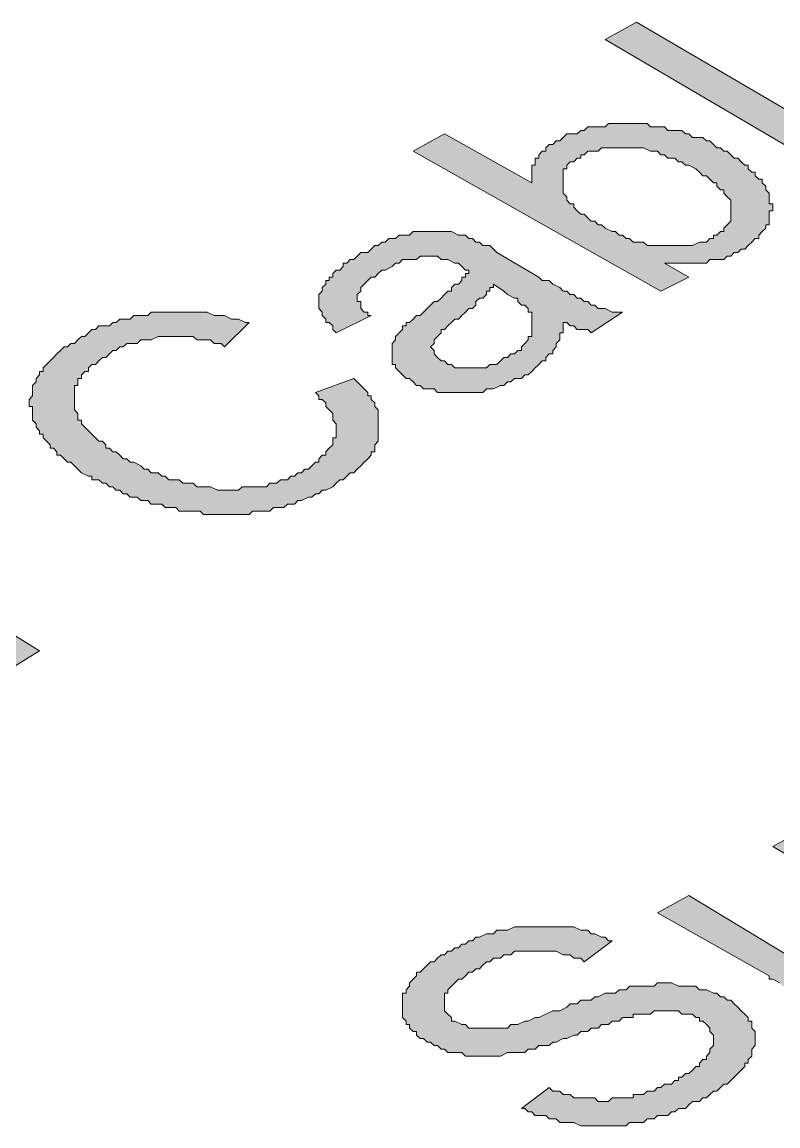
# Model space of a CAD drawing. Header units: inches. Extents: x -430764 to 256483, y 7374 to 217374.
# Drawn here: x 121697 to 126160, y 42114 to 48629 of the extents above; entities that cross this region are included whole.
import ezdxf

# ---------------------------------------------------------------- set-up
doc = ezdxf.new("R2010")
doc.units = ezdxf.units.IN
doc.header["$MEASUREMENT"] = 0
doc.layers.add('Background Stuff', color=252, linetype='Continuous', lineweight=5)
doc.layers.add('Layer 1', color=7, linetype='Continuous')

# ---------------------------------------------------------------- blocks, each defined once
blk = doc.blocks.new('block 3')
at = {"layer": 'Layer 1'}
h = blk.add_hatch(color=255, dxfattribs=at)
h.dxf.hatch_style = 2
h.paths.add_polyline_path([(755.777, -692.423), (748.56, -688.196), (749.488, -687.681), (756.704, -691.906)])
h = blk.add_hatch(color=255, dxfattribs=at)
h.dxf.hatch_style = 2
h.paths.add_polyline_path([(748.354, -693.66), (748.458, -693.66), (748.56, -693.762), (748.767, -693.865), (748.869, -693.865), (748.973, -693.969), (749.075, -693.969), (749.179, -694.072), (749.281, -694.072), (749.386, -694.175), (749.488, -694.175), (749.694, -694.175), (749.797, -694.277), (749.9, -694.277), (750.004, -694.277), (750.107, -694.277), (750.21, -694.277), (750.416, -694.277), (750.518, -694.277), (750.725, -694.277), (750.829, -694.277), (750.931, -694.277), (751.035, -694.277), (751.137, -694.277), (751.344, -694.175), (751.446, -694.175), (751.55, -694.175), (751.652, -694.072), (751.756, -694.072), (751.756, -693.969), (751.858, -693.969), (751.963, -693.865), (752.065, -693.865), (752.065, -693.762), (752.168, -693.66), (752.271, -693.556), (752.271, -693.454), (752.271, -693.351), (752.271, -693.248), (752.271, -693.144), (752.271, -693.041), (752.271, -692.938), (752.168, -692.835), (752.065, -692.732), (752.065, -692.629), (751.963, -692.629), (751.858, -692.525), (751.858, -692.423), (751.756, -692.423), (751.652, -692.319), (751.55, -692.217), (751.446, -692.217), (751.344, -692.113), (751.242, -692.011), (751.035, -691.906), (750.931, -691.906), (750.829, -691.804), (750.725, -691.804), (750.623, -691.7), (750.416, -691.7), (750.313, -691.599), (750.21, -691.599), (750.107, -691.495), (750.004, -691.495), (749.9, -691.495), (749.694, -691.392), (749.591, -691.392), (749.488, -691.392), (749.386, -691.392), (749.281, -691.392), (749.075, -691.392), (748.973, -691.392), (748.869, -691.392), (748.665, -691.392), (748.56, -691.392), (748.458, -691.392), (748.354, -691.495), (748.148, -691.495), (748.046, -691.495), (747.94, -691.599), (747.839, -691.599), (747.839, -691.7), (747.736, -691.7), (747.633, -691.804), (747.53, -691.804), (747.427, -691.906), (747.427, -692.011), (747.323, -692.011), (747.323, -692.113), (747.323, -692.217), (747.323, -692.319), (747.323, -692.423), (747.323, -692.525), (747.323, -692.629), (747.323, -692.732), (747.427, -692.835), (747.427, -692.938), (747.53, -693.041), (747.633, -693.041), (747.633, -693.144), (747.736, -693.248), (747.839, -693.351), (747.94, -693.351), (748.046, -693.454), (748.148, -693.556), (748.252, -693.556)])
h.paths.add_polyline_path([(751.035, -695.206), (750.21, -695.618), (742.892, -691.495), (743.819, -690.979), (746.396, -692.423), (746.396, -692.319), (746.396, -692.217), (746.396, -692.113), (746.396, -692.011), (746.396, -691.906), (746.498, -691.906), (746.498, -691.804), (746.498, -691.7), (746.603, -691.7), (746.603, -691.599), (746.705, -691.495), (746.81, -691.495), (746.81, -691.392), (746.911, -691.289), (747.014, -691.289), (747.117, -691.186), (747.22, -691.186), (747.323, -691.083), (747.427, -690.979), (747.53, -690.979), (747.736, -690.979), (747.839, -690.877), (747.94, -690.877), (748.046, -690.773), (748.148, -690.773), (748.252, -690.773), (748.354, -690.773), (748.56, -690.773), (748.665, -690.671), (748.767, -690.671), (748.973, -690.671), (749.075, -690.671), (749.179, -690.671), (749.386, -690.671), (749.488, -690.671), (749.694, -690.671), (749.797, -690.671), (749.9, -690.773), (750.004, -690.773), (750.21, -690.773), (750.313, -690.773), (750.416, -690.877), (750.623, -690.877), (750.725, -690.877), (750.829, -690.877), (750.931, -690.979), (751.035, -690.979), (751.137, -691.083), (751.242, -691.083), (751.446, -691.083), (751.55, -691.186), (751.652, -691.186), (751.756, -691.289), (751.858, -691.392), (751.963, -691.392), (752.065, -691.495), (752.168, -691.495), (752.271, -691.599), (752.374, -691.7), (752.478, -691.7), (752.581, -691.804), (752.685, -691.906), (752.787, -691.906), (752.787, -692.011), (752.891, -692.113), (752.993, -692.113), (752.993, -692.217), (753.095, -692.319), (753.199, -692.319), (753.199, -692.423), (753.302, -692.525), (753.302, -692.629), (753.406, -692.732), (753.406, -692.835), (753.406, -692.938), (753.406, -693.041), (753.508, -693.041), (753.508, -693.144), (753.508, -693.248), (753.406, -693.248), (753.406, -693.351), (753.406, -693.454), (753.406, -693.556), (753.406, -693.66), (753.302, -693.66), (753.302, -693.762), (753.199, -693.865), (753.095, -693.969), (753.095, -694.072), (752.993, -694.072), (752.891, -694.175), (752.787, -694.277), (752.685, -694.381), (752.581, -694.381), (752.478, -694.483), (752.374, -694.483), (752.271, -694.588), (752.168, -694.588), (752.065, -694.69), (751.963, -694.69), (751.756, -694.69), (751.652, -694.69), (751.55, -694.794), (751.446, -694.794), (751.344, -694.794), (751.137, -694.794), (751.035, -694.794), (750.931, -694.794), (750.725, -694.794), (750.623, -694.794), (750.416, -694.794), (750.313, -694.794)])
h = blk.add_hatch(color=255, dxfattribs=at)
h.dxf.hatch_style = 2
h.paths.add_polyline_path([(745.262, -695.412), (745.262, -695.516), (745.159, -695.516), (745.159, -695.618), (745.056, -695.618), (745.056, -695.721), (744.953, -695.825), (744.85, -695.825), (744.746, -695.928), (744.746, -696.031), (744.643, -696.133), (744.54, -696.133), (744.437, -696.237), (744.334, -696.339), (744.232, -696.443), (744.127, -696.443), (744.025, -696.546), (743.921, -696.649), (743.819, -696.752), (743.715, -696.752), (743.715, -696.854), (743.613, -696.958), (743.511, -697.061), (743.511, -697.165), (743.406, -697.268), (743.511, -697.37), (743.511, -697.474), (743.613, -697.576), (743.715, -697.68), (743.819, -697.68), (743.921, -697.781), (744.025, -697.781), (744.127, -697.887), (744.232, -697.887), (744.334, -697.887), (744.54, -697.887), (744.643, -697.887), (744.746, -697.887), (744.85, -697.887), (745.056, -697.887), (745.159, -697.781), (745.262, -697.781), (745.364, -697.781), (745.469, -697.68), (745.571, -697.576), (745.675, -697.576), (745.777, -697.474), (745.881, -697.474), (745.983, -697.37), (746.088, -697.37), (746.088, -697.268), (746.19, -697.165), (746.292, -697.061), (746.292, -696.958), (746.396, -696.958), (746.396, -696.854), (746.396, -696.752), (746.396, -696.649), (746.396, -696.546), (746.396, -696.443), (746.396, -696.339), (746.396, -696.237), (746.292, -696.237), (746.292, -696.133), (746.19, -696.031), (746.088, -696.031), (745.983, -695.928), (745.983, -695.825), (745.881, -695.825), (745.675, -695.721), (745.571, -695.618)])
h.paths.add_polyline_path([(747.323, -696.546), (747.323, -696.649), (747.323, -696.752), (747.323, -696.854), (747.22, -696.854), (747.22, -696.958), (747.22, -697.061), (747.117, -697.165), (747.117, -697.268), (747.014, -697.37), (747.014, -697.474), (746.911, -697.474), (746.81, -697.576), (746.81, -697.68), (746.705, -697.68), (746.603, -697.781), (746.498, -697.887), (746.396, -697.989), (746.292, -698.093), (746.19, -698.093), (746.088, -698.194), (745.881, -698.194), (745.777, -698.298), (745.675, -698.298), (745.571, -698.402), (745.469, -698.402), (745.262, -698.505), (745.159, -698.505), (745.056, -698.505), (744.953, -698.607), (744.85, -698.607), (744.746, -698.607), (744.54, -698.607), (744.437, -698.607), (744.232, -698.607), (744.127, -698.607), (744.025, -698.607), (743.819, -698.607), (743.715, -698.607), (743.613, -698.607), (743.511, -698.505), (743.304, -698.505), (743.2, -698.505), (743.098, -698.402), (742.994, -698.402), (742.892, -698.298), (742.787, -698.194), (742.685, -698.194), (742.582, -698.093), (742.479, -697.989), (742.376, -697.887), (742.376, -697.781), (742.272, -697.781), (742.272, -697.68), (742.272, -697.576), (742.272, -697.474), (742.272, -697.37), (742.272, -697.268), (742.272, -697.165), (742.376, -697.061), (742.376, -696.958), (742.479, -696.854), (742.582, -696.752), (742.582, -696.649), (742.685, -696.649), (742.685, -696.546), (742.787, -696.546), (742.892, -696.443), (742.994, -696.339), (743.098, -696.339), (743.2, -696.237), (743.304, -696.133), (743.406, -696.031), (743.511, -695.928), (743.613, -695.928), (743.715, -695.825), (743.819, -695.721), (743.921, -695.618), (744.025, -695.618), (744.025, -695.516), (744.127, -695.412), (744.232, -695.412), (744.334, -695.31), (744.334, -695.206), (744.437, -695.206), (744.437, -695.103), (744.54, -695.103), (744.54, -694.999), (744.437, -694.999), (744.334, -694.896), (744.232, -694.794), (744.127, -694.794), (743.921, -694.69), (743.819, -694.69), (743.715, -694.69), (743.613, -694.588), (743.511, -694.588), (743.406, -694.588), (743.304, -694.588), (743.2, -694.588), (743.098, -694.588), (742.994, -694.69), (742.787, -694.69), (742.685, -694.69), (742.582, -694.69), (742.479, -694.794), (742.376, -694.794), (742.272, -694.896), (742.065, -694.999), (741.963, -694.999), (741.859, -695.103), (741.757, -695.206), (741.655, -695.206), (741.551, -695.31), (741.448, -695.412), (741.344, -695.516), (741.344, -695.618), (741.242, -695.721), (741.242, -695.825), (741.242, -695.928), (741.344, -695.928), (741.344, -696.031), (741.344, -696.133), (741.448, -696.237), (741.551, -696.237), (741.551, -696.339), (741.655, -696.339), (740.623, -696.854), (740.521, -696.752), (740.521, -696.649), (740.417, -696.546), (740.314, -696.546), (740.314, -696.443), (740.21, -696.339), (740.21, -696.237), (740.107, -696.133), (740.107, -696.031), (740.107, -695.928), (740.107, -695.825), (740.107, -695.721), (740.21, -695.618), (740.21, -695.516), (740.314, -695.412), (740.314, -695.31), (740.417, -695.31), (740.417, -695.206), (740.521, -695.206), (740.521, -695.103), (740.623, -694.999), (740.727, -694.999), (740.829, -694.896), (740.829, -694.794), (740.934, -694.794), (741.036, -694.69), (741.138, -694.69), (741.242, -694.588), (741.344, -694.483), (741.551, -694.483), (741.655, -694.381), (741.757, -694.277), (741.859, -694.277), (741.963, -694.175), (742.065, -694.175), (742.17, -694.072), (742.272, -694.072), (742.376, -694.072), (742.479, -693.969), (742.685, -693.969), (742.787, -693.969), (742.892, -693.865), (743.098, -693.865), (743.2, -693.865), (743.304, -693.865), (743.511, -693.865), (743.613, -693.865), (743.819, -693.865), (743.921, -693.865), (744.025, -693.865), (744.232, -693.969), (744.334, -693.969), (744.437, -693.969), (744.54, -694.072), (744.643, -694.072), (744.746, -694.175), (744.85, -694.175), (744.953, -694.277), (745.159, -694.277), (745.262, -694.381), (745.364, -694.483), (746.603, -695.206), (746.705, -695.31), (746.911, -695.31), (747.014, -695.412), (747.22, -695.516), (747.323, -695.618), (747.427, -695.618), (747.53, -695.721), (747.633, -695.721), (747.736, -695.825), (747.839, -695.825), (747.94, -695.928), (748.046, -695.928), (748.148, -696.031), (748.252, -696.031), (748.354, -696.133), (748.458, -696.133), (748.56, -696.133), (748.767, -696.237), (748.869, -696.237), (748.973, -696.237), (749.075, -696.237), (748.148, -696.854), (748.046, -696.752), (747.94, -696.752), (747.736, -696.752), (747.633, -696.649), (747.53, -696.649), (747.427, -696.546)])
h = blk.add_hatch(color=255, dxfattribs=at)
h.dxf.hatch_style = 2
h.paths.add_polyline_path([(740.006, -698.607), (741.138, -698.194), (741.242, -698.298), (741.344, -698.402), (741.448, -698.505), (741.551, -698.607), (741.551, -698.71), (741.655, -698.71), (741.655, -698.814), (741.757, -698.916), (741.757, -699.02), (741.859, -699.123), (741.859, -699.227), (741.859, -699.329), (741.859, -699.432), (741.859, -699.535), (741.859, -699.638), (741.859, -699.742), (741.859, -699.845), (741.859, -699.947), (741.859, -700.051), (741.757, -700.153), (741.757, -700.257), (741.757, -700.359), (741.655, -700.359), (741.655, -700.464), (741.551, -700.565), (741.448, -700.67), (741.344, -700.771), (741.242, -700.875), (741.138, -700.978), (741.036, -700.978), (740.934, -701.082), (740.829, -701.185), (740.727, -701.185), (740.623, -701.287), (740.521, -701.391), (740.314, -701.493), (740.21, -701.493), (740.107, -701.597), (740.006, -701.597), (739.901, -701.7), (739.799, -701.7), (739.594, -701.803), (739.488, -701.803), (739.387, -701.906), (739.282, -701.906), (739.181, -701.906), (739.078, -702.009), (738.975, -702.009), (738.768, -702.009), (738.665, -702.112), (738.562, -702.112), (738.459, -702.112), (738.356, -702.112), (738.149, -702.112), (738.046, -702.215), (737.943, -702.215), (737.84, -702.215), (737.633, -702.215), (737.53, -702.215), (737.429, -702.215), (737.223, -702.215), (737.118, -702.215), (737.017, -702.215), (736.81, -702.215), (736.705, -702.215), (736.604, -702.112), (736.397, -702.112), (736.294, -702.112), (736.088, -702.112), (735.984, -702.112), (735.882, -702.009), (735.675, -702.009), (735.572, -702.009), (735.469, -701.906), (735.263, -701.906), (735.161, -701.906), (735.057, -701.803), (734.953, -701.803), (734.852, -701.803), (734.748, -701.7), (734.541, -701.7), (734.439, -701.597), (734.335, -701.597), (734.232, -701.493), (734.128, -701.493), (734.026, -701.391), (733.924, -701.391), (733.82, -701.287), (733.717, -701.287), (733.613, -701.185), (733.407, -701.185), (733.407, -701.082), (733.305, -701.082), (733.098, -700.978), (732.996, -700.875), (732.892, -700.771), (732.789, -700.67), (732.686, -700.67), (732.584, -700.565), (732.479, -700.464), (732.376, -700.464), (732.376, -700.359), (732.274, -700.257), (732.171, -700.257), (732.171, -700.153), (732.068, -700.051), (731.964, -699.947), (731.964, -699.845), (731.862, -699.845), (731.862, -699.742), (731.758, -699.638), (731.758, -699.535), (731.655, -699.432), (731.655, -699.329), (731.655, -699.227), (731.655, -699.123), (731.655, -699.02), (731.551, -699.02), (731.551, -698.916), (731.551, -698.814), (731.655, -698.71), (731.655, -698.607), (731.655, -698.505), (731.655, -698.402), (731.758, -698.298), (731.758, -698.194), (731.862, -698.093), (731.862, -697.989), (731.964, -697.989), (731.964, -697.887), (732.068, -697.781), (732.171, -697.68), (732.274, -697.576), (732.376, -697.474), (732.479, -697.37), (732.584, -697.268), (732.686, -697.268), (732.789, -697.165), (732.892, -697.165), (732.996, -697.061), (733.098, -696.958), (733.202, -696.958), (733.305, -696.854), (733.407, -696.752), (733.511, -696.752), (733.613, -696.649), (733.82, -696.649), (733.924, -696.649), (734.026, -696.546), (734.128, -696.546), (734.232, -696.443), (734.335, -696.443), (734.541, -696.443), (734.646, -696.339), (734.748, -696.339), (734.852, -696.339), (735.057, -696.339), (735.161, -696.237), (735.263, -696.237), (735.366, -696.237), (735.469, -696.237), (735.572, -696.237), (735.779, -696.237), (735.882, -696.237), (735.984, -696.237), (736.19, -696.237), (736.294, -696.237), (736.397, -696.237), (736.604, -696.237), (736.705, -696.237), (736.81, -696.237), (737.017, -696.339), (737.118, -696.339), (737.223, -696.339), (737.324, -696.339), (737.53, -696.443), (737.633, -696.443), (737.737, -696.443), (737.943, -696.546), (738.046, -696.546), (737.324, -697.268), (737.223, -697.165), (737.017, -697.165), (736.911, -697.061), (736.81, -697.061), (736.604, -697.061), (736.501, -697.061), (736.397, -696.958), (736.19, -696.958), (736.088, -696.958), (735.984, -696.958), (735.779, -696.958), (735.675, -696.958), (735.572, -696.958), (735.469, -696.958), (735.366, -696.958), (735.161, -697.061), (735.057, -697.061), (734.953, -697.061), (734.852, -697.061), (734.748, -697.165), (734.541, -697.165), (734.439, -697.165), (734.335, -697.268), (734.232, -697.268), (734.128, -697.37), (734.026, -697.37), (733.924, -697.474), (733.82, -697.576), (733.717, -697.576), (733.613, -697.68), (733.511, -697.781), (733.407, -697.781), (733.305, -697.887), (733.305, -697.989), (733.202, -697.989), (733.098, -698.093), (733.098, -698.194), (732.996, -698.194), (732.996, -698.298), (732.996, -698.402), (732.892, -698.402), (732.892, -698.505), (732.892, -698.607), (732.892, -698.71), (732.892, -698.814), (732.892, -698.916), (732.892, -699.02), (732.892, -699.123), (732.996, -699.227), (732.996, -699.329), (732.996, -699.432), (733.098, -699.432), (733.098, -699.535), (733.202, -699.638), (733.305, -699.742), (733.407, -699.845), (733.511, -699.947), (733.613, -700.051), (733.717, -700.051), (733.82, -700.153), (733.82, -700.257), (733.924, -700.257), (734.026, -700.359), (734.128, -700.359), (734.232, -700.464), (734.335, -700.565), (734.439, -700.565), (734.541, -700.67), (734.646, -700.67), (734.852, -700.771), (734.953, -700.875), (735.057, -700.875), (735.161, -700.978), (735.263, -700.978), (735.366, -700.978), (735.469, -701.082), (735.572, -701.082), (735.675, -701.185), (735.882, -701.185), (735.984, -701.185), (736.088, -701.287), (736.19, -701.287), (736.397, -701.287), (736.501, -701.391), (736.705, -701.391), (736.81, -701.391), (736.911, -701.391), (737.118, -701.493), (737.223, -701.493), (737.324, -701.493), (737.53, -701.493), (737.633, -701.493), (737.737, -701.493), (737.84, -701.391), (738.046, -701.391), (738.149, -701.391), (738.252, -701.391), (738.356, -701.391), (738.562, -701.391), (738.665, -701.287), (738.768, -701.287), (738.871, -701.287), (738.975, -701.185), (739.181, -701.185), (739.282, -701.082), (739.387, -701.082), (739.488, -700.978), (739.594, -700.978), (739.695, -700.875), (739.799, -700.875), (739.901, -700.771), (740.006, -700.67), (740.107, -700.67), (740.107, -700.565), (740.21, -700.464), (740.314, -700.464), (740.314, -700.359), (740.417, -700.257), (740.521, -700.153), (740.521, -700.051), (740.521, -699.947), (740.623, -699.947), (740.623, -699.845), (740.623, -699.742), (740.623, -699.638), (740.623, -699.535), (740.521, -699.432), (740.521, -699.329), (740.521, -699.227), (740.417, -699.123), (740.314, -699.02), (740.314, -698.916), (740.21, -698.814), (740.107, -698.814), (740.107, -698.71)])
h = blk.add_hatch(color=255, dxfattribs=at)
h.dxf.hatch_style = 2
h.paths.add_polyline_path([(731.036, -706.75), (725.78, -703.659), (726.501, -703.247), (727.325, -703.659), (727.325, -703.555), (727.223, -703.452), (727.223, -703.349), (727.223, -703.247), (727.12, -703.247), (727.12, -703.143), (727.12, -703.041), (727.12, -702.936), (727.223, -702.936), (727.223, -702.834), (727.223, -702.73), (727.325, -702.73), (727.43, -702.628), (727.43, -702.524), (727.532, -702.524), (727.635, -702.422), (727.737, -702.422), (727.842, -702.319), (727.945, -702.319), (728.15, -702.215), (728.253, -702.215), (728.357, -702.215), (728.459, -702.215), (728.666, -702.112), (728.771, -702.112), (729.285, -702.834), (729.181, -702.834), (728.974, -702.834), (728.872, -702.834), (728.771, -702.936), (728.666, -702.936), (728.562, -703.041), (728.459, -703.041), (728.357, -703.143), (728.253, -703.143), (728.15, -703.247), (728.15, -703.349), (728.048, -703.452), (728.048, -703.555), (728.048, -703.659), (728.15, -703.659), (728.15, -703.762), (728.15, -703.864), (728.253, -703.968), (728.357, -703.968), (728.357, -704.07), (728.459, -704.173), (728.562, -704.173), (728.666, -704.277), (728.666, -704.38), (728.771, -704.38), (728.872, -704.483), (728.974, -704.483), (729.078, -704.585), (729.181, -704.585), (731.862, -706.236)])
h = blk.add_hatch(color=255, dxfattribs=at)
h.dxf.hatch_style = 2
h.paths.add_polyline_path([(758.868, -714.997), (758.045, -714.586), (758.146, -714.688), (758.146, -714.791), (758.146, -714.894), (758.146, -714.997), (758.146, -715.1), (758.045, -715.203), (758.045, -715.307), (758.045, -715.41), (757.94, -715.513), (757.94, -715.616), (757.839, -715.616), (757.734, -715.719), (757.734, -715.821), (757.632, -715.821), (757.527, -715.926), (757.426, -715.926), (757.321, -716.028), (757.22, -716.132), (757.117, -716.132), (757.013, -716.234), (756.91, -716.234), (756.704, -716.337), (756.601, -716.337), (756.498, -716.44), (756.395, -716.44), (756.291, -716.44), (756.085, -716.44), (755.982, -716.543), (755.777, -716.543), (755.672, -716.543), (755.569, -716.543), (755.364, -716.543), (755.262, -716.543), (755.156, -716.543), (755.055, -716.543), (754.951, -716.543), (754.849, -716.44), (754.643, -716.44), (754.54, -716.44), (754.436, -716.337), (754.333, -716.337), (754.229, -716.337), (754.229, -716.234), (754.127, -716.234), (754.023, -716.234), (753.921, -716.132), (753.818, -716.132), (753.714, -716.028), (753.508, -715.926), (753.406, -715.926), (753.406, -715.821), (750.107, -713.967), (751.035, -713.451), (753.921, -715.203), (754.127, -715.203), (754.229, -715.307), (754.333, -715.41), (754.436, -715.41), (754.54, -715.513), (754.643, -715.513), (754.744, -715.616), (754.849, -715.616), (754.951, -715.616), (755.055, -715.719), (755.156, -715.719), (755.364, -715.719), (755.468, -715.821), (755.569, -715.821), (755.777, -715.821), (755.879, -715.821), (755.982, -715.719), (756.085, -715.719), (756.188, -715.719), (756.395, -715.719), (756.498, -715.616), (756.601, -715.616), (756.704, -715.513), (756.807, -715.41), (756.91, -715.41), (757.013, -715.307), (757.013, -715.203), (757.117, -715.203), (757.22, -715.1), (757.22, -714.997), (757.321, -714.894), (757.321, -714.791), (757.321, -714.688), (757.321, -714.586), (757.321, -714.481), (757.22, -714.378), (757.117, -714.276), (757.013, -714.173), (757.013, -714.07), (756.91, -714.07), (756.807, -713.967), (756.704, -713.863), (756.601, -713.863), (756.498, -713.76), (756.395, -713.657), (756.291, -713.657), (753.508, -712.008), (754.436, -711.493), (759.694, -714.586)])
h = blk.add_hatch(color=255, dxfattribs=at)
h.dxf.hatch_style = 2
h.paths.add_polyline_path([(746.088, -719.738), (746.911, -719.121), (747.014, -719.225), (747.22, -719.225), (747.323, -719.326), (747.427, -719.326), (747.53, -719.326), (747.633, -719.43), (747.839, -719.43), (747.94, -719.43), (748.046, -719.43), (748.148, -719.43), (748.252, -719.43), (748.354, -719.532), (748.458, -719.532), (748.665, -719.532), (748.767, -719.43), (748.869, -719.43), (749.075, -719.43), (749.179, -719.43), (749.386, -719.43), (749.386, -719.326), (749.488, -719.326), (749.694, -719.326), (749.797, -719.225), (749.9, -719.225), (750.004, -719.225), (750.107, -719.121), (750.21, -719.121), (750.313, -719.018), (750.518, -719.018), (750.623, -718.914), (750.725, -718.914), (750.725, -718.812), (750.829, -718.812), (750.931, -718.709), (751.035, -718.709), (751.137, -718.605), (751.242, -718.503), (751.344, -718.503), (751.344, -718.398), (751.446, -718.296), (751.55, -718.296), (751.55, -718.193), (751.652, -718.09), (751.652, -717.986), (751.756, -717.884), (751.756, -717.78), (751.756, -717.677), (751.756, -717.574), (751.652, -717.471), (751.652, -717.368), (751.55, -717.266), (751.446, -717.161), (751.344, -717.161), (751.344, -717.059), (751.242, -717.059), (751.137, -716.955), (750.931, -716.955), (750.829, -716.955), (750.725, -716.854), (750.623, -716.854), (750.518, -716.854), (750.416, -716.854), (750.313, -716.854), (750.107, -716.854), (750.004, -716.854), (749.9, -716.955), (749.694, -716.955), (749.591, -716.955), (749.386, -716.955), (749.386, -717.059), (749.281, -717.059), (749.179, -717.059), (749.075, -717.059), (748.973, -717.161), (748.869, -717.161), (748.767, -717.161), (748.665, -717.266), (748.458, -717.266), (748.354, -717.368), (748.148, -717.368), (748.046, -717.471), (747.839, -717.471), (747.736, -717.574), (747.633, -717.574), (747.427, -717.677), (747.323, -717.677), (747.117, -717.78), (747.014, -717.78), (746.911, -717.884), (746.705, -717.884), (746.603, -717.884), (746.498, -717.986), (746.396, -717.986), (746.292, -717.986), (746.19, -718.09), (746.088, -718.09), (745.983, -718.09), (745.881, -718.09), (745.777, -718.09), (745.675, -718.09), (745.469, -718.193), (745.364, -718.193), (745.159, -718.193), (745.056, -718.193), (744.953, -718.193), (744.746, -718.193), (744.643, -718.193), (744.54, -718.193), (744.437, -718.193), (744.334, -718.09), (744.232, -718.09), (744.025, -718.09), (743.921, -718.09), (743.819, -717.986), (743.715, -717.986), (743.613, -717.884), (743.511, -717.884), (743.406, -717.78), (743.304, -717.78), (743.2, -717.677), (743.098, -717.677), (742.994, -717.574), (742.994, -717.471), (742.892, -717.471), (742.787, -717.368), (742.787, -717.266), (742.685, -717.266), (742.685, -717.161), (742.582, -717.059), (742.582, -716.955), (742.582, -716.854), (742.582, -716.749), (742.582, -716.647), (742.582, -716.543), (742.582, -716.44), (742.582, -716.337), (742.685, -716.337), (742.685, -716.234), (742.787, -716.132), (742.787, -716.028), (742.892, -715.926), (742.994, -715.821), (742.994, -715.719), (743.098, -715.719), (743.2, -715.616), (743.304, -715.513), (743.406, -715.41), (743.511, -715.41), (743.613, -715.307), (743.715, -715.203), (743.819, -715.203), (743.921, -715.1), (744.025, -715.1), (744.127, -714.997), (744.232, -714.997), (744.334, -714.894), (744.437, -714.894), (744.54, -714.791), (744.643, -714.791), (744.746, -714.688), (744.85, -714.688), (745.056, -714.586), (745.159, -714.586), (745.262, -714.586), (745.364, -714.481), (745.469, -714.481), (745.571, -714.481), (745.675, -714.481), (745.881, -714.378), (745.983, -714.378), (746.088, -714.378), (746.292, -714.378), (746.396, -714.378), (746.498, -714.378), (746.705, -714.378), (746.81, -714.378), (746.911, -714.378), (747.117, -714.378), (747.22, -714.378), (747.427, -714.378), (747.53, -714.378), (747.633, -714.378), (747.839, -714.481), (747.94, -714.481), (748.046, -714.481), (748.148, -714.586), (748.252, -714.586), (748.458, -714.688), (748.56, -714.688), (748.665, -714.791), (748.767, -714.791), (747.94, -715.41), (747.839, -715.307), (747.633, -715.307), (747.53, -715.203), (747.427, -715.203), (747.323, -715.203), (747.117, -715.1), (747.014, -715.1), (746.911, -715.1), (746.81, -715.1), (746.603, -715.1), (746.498, -715.1), (746.396, -715.1), (746.292, -715.1), (746.19, -715.1), (745.983, -715.1), (745.881, -715.1), (745.777, -715.203), (745.675, -715.203), (745.571, -715.203), (745.469, -715.307), (745.262, -715.307), (745.159, -715.41), (745.056, -715.41), (744.953, -715.513), (744.85, -715.616), (744.746, -715.616), (744.643, -715.719), (744.54, -715.719), (744.437, -715.821), (744.334, -715.926), (744.232, -715.926), (744.127, -716.028), (744.025, -716.132), (743.921, -716.234), (743.921, -716.337), (743.819, -716.337), (743.819, -716.44), (743.819, -716.543), (743.819, -716.647), (743.819, -716.749), (743.819, -716.854), (743.921, -716.955), (744.025, -717.059), (744.025, -717.161), (744.127, -717.161), (744.334, -717.266), (744.437, -717.266), (744.54, -717.368), (744.643, -717.368), (744.746, -717.368), (744.953, -717.368), (745.056, -717.368), (745.159, -717.368), (745.262, -717.368), (745.364, -717.368), (745.469, -717.368), (745.571, -717.368), (745.675, -717.368), (745.777, -717.266), (745.881, -717.266), (745.983, -717.266), (746.19, -717.161), (746.292, -717.161), (746.498, -717.059), (746.603, -717.059), (746.81, -716.955), (747.014, -716.854), (747.117, -716.854), (747.22, -716.854), (747.427, -716.749), (747.53, -716.647), (747.736, -716.647), (747.839, -716.543), (748.046, -716.543), (748.148, -716.543), (748.252, -716.44), (748.354, -716.44), (748.56, -716.337), (748.665, -716.337), (748.767, -716.337), (748.869, -716.337), (748.973, -716.234), (749.075, -716.234), (749.179, -716.234), (749.281, -716.132), (749.488, -716.132), (749.591, -716.132), (749.694, -716.132), (749.9, -716.132), (750.004, -716.132), (750.107, -716.028), (750.313, -716.028), (750.416, -716.028), (750.518, -716.028), (750.725, -716.132), (750.829, -716.132), (750.931, -716.132), (751.137, -716.132), (751.242, -716.132), (751.344, -716.234), (751.446, -716.234), (751.55, -716.234), (751.756, -716.337), (751.858, -716.337), (751.963, -716.44), (752.065, -716.44), (752.168, -716.543), (752.271, -716.543), (752.374, -716.647), (752.478, -716.749), (752.581, -716.854), (752.685, -716.955), (752.787, -717.059), (752.787, -717.161), (752.891, -717.161), (752.891, -717.266), (752.891, -717.368), (752.993, -717.471), (752.993, -717.574), (752.993, -717.677), (752.993, -717.78), (752.993, -717.884), (752.891, -717.986), (752.891, -718.09), (752.891, -718.193), (752.787, -718.296), (752.787, -718.398), (752.685, -718.398), (752.685, -718.503), (752.581, -718.605), (752.478, -718.709), (752.374, -718.812), (752.271, -718.914), (752.168, -719.018), (752.065, -719.018), (751.963, -719.121), (751.858, -719.225), (751.756, -719.225), (751.652, -719.326), (751.55, -719.43), (751.446, -719.43), (751.344, -719.532), (751.137, -719.532), (751.035, -719.636), (750.931, -719.738), (750.829, -719.738), (750.725, -719.738), (750.623, -719.843), (750.518, -719.843), (750.416, -719.945), (750.21, -719.945), (750.107, -719.945), (750.004, -720.048), (749.9, -720.048), (749.797, -720.048), (749.694, -720.151), (749.591, -720.151), (749.386, -720.151), (749.281, -720.151), (749.179, -720.254), (748.973, -720.254), (748.869, -720.254), (748.767, -720.254), (748.56, -720.254), (748.458, -720.254), (748.354, -720.254), (748.148, -720.254), (748.046, -720.254), (747.94, -720.254), (747.839, -720.254), (747.633, -720.151), (747.53, -720.151), (747.427, -720.151), (747.22, -720.151), (747.117, -720.048), (747.014, -720.048), (746.911, -720.048), (746.81, -719.945), (746.603, -719.945), (746.498, -719.945), (746.396, -719.843), (746.292, -719.843), (746.19, -719.738)])
at = {"layer": 'Layer 1', "color": 255, "lineweight": 0}
for points in [[(755.777, -692.423), (748.56, -688.196), (749.488, -687.681), (756.704, -691.906), (755.777, -692.423)], [(751.035, -695.206), (750.21, -695.618), (742.892, -691.495), (743.819, -690.979), (746.396, -692.423), (746.396, -692.319), (746.396, -692.217), (746.396, -692.113), (746.396, -692.011), (746.396, -691.906), (746.498, -691.906), (746.498, -691.804), (746.498, -691.7), (746.603, -691.7), (746.603, -691.599), (746.705, -691.495), (746.81, -691.495), (746.81, -691.392), (746.911, -691.289), (747.014, -691.289), (747.117, -691.186), (747.22, -691.186), (747.323, -691.083), (747.427, -690.979), (747.53, -690.979), (747.736, -690.979), (747.839, -690.877), (747.94, -690.877), (748.046, -690.773), (748.148, -690.773), (748.252, -690.773), (748.354, -690.773), (748.56, -690.773), (748.665, -690.671), (748.767, -690.671), (748.973, -690.671), (749.075, -690.671), (749.179, -690.671), (749.386, -690.671), (749.488, -690.671), (749.694, -690.671), (749.797, -690.671), (749.9, -690.773), (750.004, -690.773), (750.21, -690.773), (750.313, -690.773), (750.416, -690.877), (750.623, -690.877), (750.725, -690.877), (750.829, -690.877), (750.931, -690.979), (751.035, -690.979), (751.137, -691.083), (751.242, -691.083), (751.446, -691.083), (751.55, -691.186), (751.652, -691.186), (751.756, -691.289), (751.858, -691.392), (751.963, -691.392), (752.065, -691.495), (752.168, -691.495), (752.271, -691.599), (752.374, -691.7), (752.478, -691.7), (752.581, -691.804), (752.685, -691.906), (752.787, -691.906), (752.787, -692.011), (752.891, -692.113), (752.993, -692.113), (752.993, -692.217), (753.095, -692.319), (753.199, -692.319), (753.199, -692.423), (753.302, -692.525), (753.302, -692.629), (753.406, -692.732), (753.406, -692.835), (753.406, -692.938), (753.406, -693.041), (753.508, -693.041), (753.508, -693.144), (753.508, -693.248), (753.406, -693.248), (753.406, -693.351), (753.406, -693.454), (753.406, -693.556), (753.406, -693.66), (753.302, -693.66), (753.302, -693.762), (753.199, -693.865), (753.095, -693.969), (753.095, -694.072), (752.993, -694.072), (752.891, -694.175), (752.787, -694.277), (752.685, -694.381), (752.581, -694.381), (752.478, -694.483), (752.374, -694.483), (752.271, -694.588), (752.168, -694.588), (752.065, -694.69), (751.963, -694.69), (751.756, -694.69), (751.652, -694.69), (751.55, -694.794), (751.446, -694.794), (751.344, -694.794), (751.137, -694.794), (751.035, -694.794), (750.931, -694.794), (750.725, -694.794), (750.623, -694.794), (750.416, -694.794), (750.313, -694.794), (751.035, -695.206)], [(748.354, -693.66), (748.458, -693.66), (748.56, -693.762), (748.767, -693.865), (748.869, -693.865), (748.973, -693.969), (749.075, -693.969), (749.179, -694.072), (749.281, -694.072), (749.386, -694.175), (749.488, -694.175), (749.694, -694.175), (749.797, -694.277), (749.9, -694.277), (750.004, -694.277), (750.107, -694.277), (750.21, -694.277), (750.416, -694.277), (750.518, -694.277), (750.725, -694.277), (750.829, -694.277), (750.931, -694.277), (751.035, -694.277), (751.137, -694.277), (751.344, -694.175), (751.446, -694.175), (751.55, -694.175), (751.652, -694.072), (751.756, -694.072), (751.756, -693.969), (751.858, -693.969), (751.963, -693.865), (752.065, -693.865), (752.065, -693.762), (752.168, -693.66), (752.271, -693.556), (752.271, -693.454), (752.271, -693.351), (752.271, -693.248), (752.271, -693.144), (752.271, -693.041), (752.271, -692.938), (752.168, -692.835), (752.065, -692.732), (752.065, -692.629), (751.963, -692.629), (751.858, -692.525), (751.858, -692.423), (751.756, -692.423), (751.652, -692.319), (751.55, -692.217), (751.446, -692.217), (751.344, -692.113), (751.242, -692.011), (751.035, -691.906), (750.931, -691.906), (750.829, -691.804), (750.725, -691.804), (750.623, -691.7), (750.416, -691.7), (750.313, -691.599), (750.21, -691.599), (750.107, -691.495), (750.004, -691.495), (749.9, -691.495), (749.694, -691.392), (749.591, -691.392), (749.488, -691.392), (749.386, -691.392), (749.281, -691.392), (749.075, -691.392), (748.973, -691.392), (748.869, -691.392), (748.665, -691.392), (748.56, -691.392), (748.458, -691.392), (748.354, -691.495), (748.148, -691.495), (748.046, -691.495), (747.94, -691.599), (747.839, -691.599), (747.839, -691.7), (747.736, -691.7), (747.633, -691.804), (747.53, -691.804), (747.427, -691.906), (747.427, -692.011), (747.323, -692.011), (747.323, -692.113), (747.323, -692.217), (747.323, -692.319), (747.323, -692.423), (747.323, -692.525), (747.323, -692.629), (747.323, -692.732), (747.427, -692.835), (747.427, -692.938), (747.53, -693.041), (747.633, -693.041), (747.633, -693.144), (747.736, -693.248), (747.839, -693.351), (747.94, -693.351), (748.046, -693.454), (748.148, -693.556), (748.252, -693.556), (748.354, -693.66)], [(747.323, -696.546), (747.323, -696.649), (747.323, -696.752), (747.323, -696.854), (747.22, -696.854), (747.22, -696.958), (747.22, -697.061), (747.117, -697.165), (747.117, -697.268), (747.014, -697.37), (747.014, -697.474), (746.911, -697.474), (746.81, -697.576), (746.81, -697.68), (746.705, -697.68), (746.603, -697.781), (746.498, -697.887), (746.396, -697.989), (746.292, -698.093), (746.19, -698.093), (746.088, -698.194), (745.881, -698.194), (745.777, -698.298), (745.675, -698.298), (745.571, -698.402), (745.469, -698.402), (745.262, -698.505), (745.159, -698.505), (745.056, -698.505), (744.953, -698.607), (744.85, -698.607), (744.746, -698.607), (744.54, -698.607), (744.437, -698.607), (744.232, -698.607), (744.127, -698.607), (744.025, -698.607), (743.819, -698.607), (743.715, -698.607), (743.613, -698.607), (743.511, -698.505), (743.304, -698.505), (743.2, -698.505), (743.098, -698.402), (742.994, -698.402), (742.892, -698.298), (742.787, -698.194), (742.685, -698.194), (742.582, -698.093), (742.479, -697.989), (742.376, -697.887), (742.376, -697.781), (742.272, -697.781), (742.272, -697.68), (742.272, -697.576), (742.272, -697.474), (742.272, -697.37), (742.272, -697.268), (742.272, -697.165), (742.376, -697.061), (742.376, -696.958), (742.479, -696.854), (742.582, -696.752), (742.582, -696.649), (742.685, -696.649), (742.685, -696.546), (742.787, -696.546), (742.892, -696.443), (742.994, -696.339), (743.098, -696.339), (743.2, -696.237), (743.304, -696.133), (743.406, -696.031), (743.511, -695.928), (743.613, -695.928), (743.715, -695.825), (743.819, -695.721), (743.921, -695.618), (744.025, -695.618), (744.025, -695.516), (744.127, -695.412), (744.232, -695.412), (744.334, -695.31), (744.334, -695.206), (744.437, -695.206), (744.437, -695.103), (744.54, -695.103), (744.54, -694.999), (744.437, -694.999), (744.334, -694.896), (744.232, -694.794), (744.127, -694.794), (743.921, -694.69), (743.819, -694.69), (743.715, -694.69), (743.613, -694.588), (743.511, -694.588), (743.406, -694.588), (743.304, -694.588), (743.2, -694.588), (743.098, -694.588), (742.994, -694.69), (742.787, -694.69), (742.685, -694.69), (742.582, -694.69), (742.479, -694.794), (742.376, -694.794), (742.272, -694.896), (742.065, -694.999), (741.963, -694.999), (741.859, -695.103), (741.757, -695.206), (741.655, -695.206), (741.551, -695.31), (741.448, -695.412), (741.344, -695.516), (741.344, -695.618), (741.242, -695.721), (741.242, -695.825), (741.242, -695.928), (741.344, -695.928), (741.344, -696.031), (741.344, -696.133), (741.448, -696.237), (741.551, -696.237), (741.551, -696.339), (741.655, -696.339), (740.623, -696.854), (740.521, -696.752), (740.521, -696.649), (740.417, -696.546), (740.314, -696.546), (740.314, -696.443), (740.21, -696.339), (740.21, -696.237), (740.107, -696.133), (740.107, -696.031), (740.107, -695.928), (740.107, -695.825), (740.107, -695.721), (740.21, -695.618), (740.21, -695.516), (740.314, -695.412), (740.314, -695.31), (740.417, -695.31), (740.417, -695.206), (740.521, -695.206), (740.521, -695.103), (740.623, -694.999), (740.727, -694.999), (740.829, -694.896), (740.829, -694.794), (740.934, -694.794), (741.036, -694.69), (741.138, -694.69), (741.242, -694.588), (741.344, -694.483), (741.551, -694.483), (741.655, -694.381), (741.757, -694.277), (741.859, -694.277), (741.963, -694.175), (742.065, -694.175), (742.17, -694.072), (742.272, -694.072), (742.376, -694.072), (742.479, -693.969), (742.685, -693.969), (742.787, -693.969), (742.892, -693.865), (743.098, -693.865), (743.2, -693.865), (743.304, -693.865), (743.511, -693.865), (743.613, -693.865), (743.819, -693.865), (743.921, -693.865), (744.025, -693.865), (744.232, -693.969), (744.334, -693.969), (744.437, -693.969), (744.54, -694.072), (744.643, -694.072), (744.746, -694.175), (744.85, -694.175), (744.953, -694.277), (745.159, -694.277), (745.262, -694.381), (745.364, -694.483), (746.603, -695.206), (746.705, -695.31), (746.911, -695.31), (747.014, -695.412), (747.22, -695.516), (747.323, -695.618), (747.427, -695.618), (747.53, -695.721), (747.633, -695.721), (747.736, -695.825), (747.839, -695.825), (747.94, -695.928), (748.046, -695.928), (748.148, -696.031), (748.252, -696.031), (748.354, -696.133), (748.458, -696.133), (748.56, -696.133), (748.767, -696.237), (748.869, -696.237), (748.973, -696.237), (749.075, -696.237), (748.148, -696.854), (748.046, -696.752), (747.94, -696.752), (747.736, -696.752), (747.633, -696.649), (747.53, -696.649), (747.427, -696.546), (747.323, -696.546)], [(745.262, -695.412), (745.262, -695.516), (745.159, -695.516), (745.159, -695.618), (745.056, -695.618), (745.056, -695.721), (744.953, -695.825), (744.85, -695.825), (744.746, -695.928), (744.746, -696.031), (744.643, -696.133), (744.54, -696.133), (744.437, -696.237), (744.334, -696.339), (744.232, -696.443), (744.127, -696.443), (744.025, -696.546), (743.921, -696.649), (743.819, -696.752), (743.715, -696.752), (743.715, -696.854), (743.613, -696.958), (743.511, -697.061), (743.511, -697.165), (743.406, -697.268), (743.511, -697.37), (743.511, -697.474), (743.613, -697.576), (743.715, -697.68), (743.819, -697.68), (743.921, -697.781), (744.025, -697.781), (744.127, -697.887), (744.232, -697.887), (744.334, -697.887), (744.54, -697.887), (744.643, -697.887), (744.746, -697.887), (744.85, -697.887), (745.056, -697.887), (745.159, -697.781), (745.262, -697.781), (745.364, -697.781), (745.469, -697.68), (745.571, -697.576), (745.675, -697.576), (745.777, -697.474), (745.881, -697.474), (745.983, -697.37), (746.088, -697.37), (746.088, -697.268), (746.19, -697.165), (746.292, -697.061), (746.292, -696.958), (746.396, -696.958), (746.396, -696.854), (746.396, -696.752), (746.396, -696.649), (746.396, -696.546), (746.396, -696.443), (746.396, -696.339), (746.396, -696.237), (746.292, -696.237), (746.292, -696.133), (746.19, -696.031), (746.088, -696.031), (745.983, -695.928), (745.983, -695.825), (745.881, -695.825), (745.675, -695.721), (745.571, -695.618), (745.262, -695.412)], [(740.006, -698.607), (741.138, -698.194), (741.242, -698.298), (741.344, -698.402), (741.448, -698.505), (741.551, -698.607), (741.551, -698.71), (741.655, -698.71), (741.655, -698.814), (741.757, -698.916), (741.757, -699.02), (741.859, -699.123), (741.859, -699.227), (741.859, -699.329), (741.859, -699.432), (741.859, -699.535), (741.859, -699.638), (741.859, -699.742), (741.859, -699.845), (741.859, -699.947), (741.859, -700.051), (741.757, -700.153), (741.757, -700.257), (741.757, -700.359), (741.655, -700.359), (741.655, -700.464), (741.551, -700.565), (741.448, -700.67), (741.344, -700.771), (741.242, -700.875), (741.138, -700.978), (741.036, -700.978), (740.934, -701.082), (740.829, -701.185), (740.727, -701.185), (740.623, -701.287), (740.521, -701.391), (740.314, -701.493), (740.21, -701.493), (740.107, -701.597), (740.006, -701.597), (739.901, -701.7), (739.799, -701.7), (739.594, -701.803), (739.488, -701.803), (739.387, -701.906), (739.282, -701.906), (739.181, -701.906), (739.078, -702.009), (738.975, -702.009), (738.768, -702.009), (738.665, -702.112), (738.562, -702.112), (738.459, -702.112), (738.356, -702.112), (738.149, -702.112), (738.046, -702.215), (737.943, -702.215), (737.84, -702.215), (737.633, -702.215), (737.53, -702.215), (737.429, -702.215), (737.223, -702.215), (737.118, -702.215), (737.017, -702.215), (736.81, -702.215), (736.705, -702.215), (736.604, -702.112), (736.397, -702.112), (736.294, -702.112), (736.088, -702.112), (735.984, -702.112), (735.882, -702.009), (735.675, -702.009), (735.572, -702.009), (735.469, -701.906), (735.263, -701.906), (735.161, -701.906), (735.057, -701.803), (734.953, -701.803), (734.852, -701.803), (734.748, -701.7), (734.541, -701.7), (734.439, -701.597), (734.335, -701.597), (734.232, -701.493), (734.128, -701.493), (734.026, -701.391), (733.924, -701.391), (733.82, -701.287), (733.717, -701.287), (733.613, -701.185), (733.407, -701.185), (733.407, -701.082), (733.305, -701.082), (733.098, -700.978), (732.996, -700.875), (732.892, -700.771), (732.789, -700.67), (732.686, -700.67), (732.584, -700.565), (732.479, -700.464), (732.376, -700.464), (732.376, -700.359), (732.274, -700.257), (732.171, -700.257), (732.171, -700.153), (732.068, -700.051), (731.964, -699.947), (731.964, -699.845), (731.862, -699.845), (731.862, -699.742), (731.758, -699.638), (731.758, -699.535), (731.655, -699.432), (731.655, -699.329), (731.655, -699.227), (731.655, -699.123), (731.655, -699.02), (731.551, -699.02), (731.551, -698.916), (731.551, -698.814), (731.655, -698.71), (731.655, -698.607), (731.655, -698.505), (731.655, -698.402), (731.758, -698.298), (731.758, -698.194), (731.862, -698.093), (731.862, -697.989), (731.964, -697.989), (731.964, -697.887), (732.068, -697.781), (732.171, -697.68), (732.274, -697.576), (732.376, -697.474), (732.479, -697.37), (732.584, -697.268), (732.686, -697.268), (732.789, -697.165), (732.892, -697.165), (732.996, -697.061), (733.098, -696.958), (733.202, -696.958), (733.305, -696.854), (733.407, -696.752), (733.511, -696.752), (733.613, -696.649), (733.82, -696.649), (733.924, -696.649), (734.026, -696.546), (734.128, -696.546), (734.232, -696.443), (734.335, -696.443), (734.541, -696.443), (734.646, -696.339), (734.748, -696.339), (734.852, -696.339), (735.057, -696.339), (735.161, -696.237), (735.263, -696.237), (735.366, -696.237), (735.469, -696.237), (735.572, -696.237), (735.779, -696.237), (735.882, -696.237), (735.984, -696.237), (736.19, -696.237), (736.294, -696.237), (736.397, -696.237), (736.604, -696.237), (736.705, -696.237), (736.81, -696.237), (737.017, -696.339), (737.118, -696.339), (737.223, -696.339), (737.324, -696.339), (737.53, -696.443), (737.633, -696.443), (737.737, -696.443), (737.943, -696.546), (738.046, -696.546), (737.324, -697.268), (737.223, -697.165), (737.017, -697.165), (736.911, -697.061), (736.81, -697.061), (736.604, -697.061), (736.501, -697.061), (736.397, -696.958), (736.19, -696.958), (736.088, -696.958), (735.984, -696.958), (735.779, -696.958), (735.675, -696.958), (735.572, -696.958), (735.469, -696.958), (735.366, -696.958), (735.161, -697.061), (735.057, -697.061), (734.953, -697.061), (734.852, -697.061), (734.748, -697.165), (734.541, -697.165), (734.439, -697.165), (734.335, -697.268), (734.232, -697.268), (734.128, -697.37), (734.026, -697.37), (733.924, -697.474), (733.82, -697.576), (733.717, -697.576), (733.613, -697.68), (733.511, -697.781), (733.407, -697.781), (733.305, -697.887), (733.305, -697.989), (733.202, -697.989), (733.098, -698.093), (733.098, -698.194), (732.996, -698.194), (732.996, -698.298), (732.996, -698.402), (732.892, -698.402), (732.892, -698.505), (732.892, -698.607), (732.892, -698.71), (732.892, -698.814), (732.892, -698.916), (732.892, -699.02), (732.892, -699.123), (732.996, -699.227), (732.996, -699.329), (732.996, -699.432), (733.098, -699.432), (733.098, -699.535), (733.202, -699.638), (733.305, -699.742), (733.407, -699.845), (733.511, -699.947), (733.613, -700.051), (733.717, -700.051), (733.82, -700.153), (733.82, -700.257), (733.924, -700.257), (734.026, -700.359), (734.128, -700.359), (734.232, -700.464), (734.335, -700.565), (734.439, -700.565), (734.541, -700.67), (734.646, -700.67), (734.852, -700.771), (734.953, -700.875), (735.057, -700.875), (735.161, -700.978), (735.263, -700.978), (735.366, -700.978), (735.469, -701.082), (735.572, -701.082), (735.675, -701.185), (735.882, -701.185), (735.984, -701.185), (736.088, -701.287), (736.19, -701.287), (736.397, -701.287), (736.501, -701.391), (736.705, -701.391), (736.81, -701.391), (736.911, -701.391), (737.118, -701.493), (737.223, -701.493), (737.324, -701.493), (737.53, -701.493), (737.633, -701.493), (737.737, -701.493), (737.84, -701.391), (738.046, -701.391), (738.149, -701.391), (738.252, -701.391), (738.356, -701.391), (738.562, -701.391), (738.665, -701.287), (738.768, -701.287), (738.871, -701.287), (738.975, -701.185), (739.181, -701.185), (739.282, -701.082), (739.387, -701.082), (739.488, -700.978), (739.594, -700.978), (739.695, -700.875), (739.799, -700.875), (739.901, -700.771), (740.006, -700.67), (740.107, -700.67), (740.107, -700.565), (740.21, -700.464), (740.314, -700.464), (740.314, -700.359), (740.417, -700.257), (740.521, -700.153), (740.521, -700.051), (740.521, -699.947), (740.623, -699.947), (740.623, -699.845), (740.623, -699.742), (740.623, -699.638), (740.623, -699.535), (740.521, -699.432), (740.521, -699.329), (740.521, -699.227), (740.417, -699.123), (740.314, -699.02), (740.314, -698.916), (740.21, -698.814), (740.107, -698.814), (740.107, -698.71), (740.006, -698.607)], [(729.181, -704.585), (731.862, -706.236), (731.036, -706.75)], [(753.714, -716.028), (753.508, -715.926), (753.406, -715.926), (753.406, -715.821), (750.107, -713.967), (751.035, -713.451), (753.921, -715.203)], [(756.291, -713.657), (753.508, -712.008), (754.436, -711.493)], [(746.088, -719.738), (746.911, -719.121), (747.014, -719.225), (747.22, -719.225), (747.323, -719.326), (747.427, -719.326), (747.53, -719.326), (747.633, -719.43), (747.839, -719.43), (747.94, -719.43), (748.046, -719.43), (748.148, -719.43), (748.252, -719.43), (748.354, -719.532), (748.458, -719.532), (748.665, -719.532), (748.767, -719.43), (748.869, -719.43), (749.075, -719.43), (749.179, -719.43), (749.386, -719.43), (749.386, -719.326), (749.488, -719.326), (749.694, -719.326), (749.797, -719.225), (749.9, -719.225), (750.004, -719.225), (750.107, -719.121), (750.21, -719.121), (750.313, -719.018), (750.518, -719.018), (750.623, -718.914), (750.725, -718.914), (750.725, -718.812), (750.829, -718.812), (750.931, -718.709), (751.035, -718.709), (751.137, -718.605), (751.242, -718.503), (751.344, -718.503), (751.344, -718.398), (751.446, -718.296), (751.55, -718.296), (751.55, -718.193), (751.652, -718.09), (751.652, -717.986), (751.756, -717.884), (751.756, -717.78), (751.756, -717.677), (751.756, -717.574), (751.652, -717.471), (751.652, -717.368), (751.55, -717.266), (751.446, -717.161), (751.344, -717.161), (751.344, -717.059), (751.242, -717.059), (751.137, -716.955), (750.931, -716.955), (750.829, -716.955), (750.725, -716.854), (750.623, -716.854), (750.518, -716.854), (750.416, -716.854), (750.313, -716.854), (750.107, -716.854), (750.004, -716.854), (749.9, -716.955), (749.694, -716.955), (749.591, -716.955), (749.386, -716.955), (749.386, -717.059), (749.281, -717.059), (749.179, -717.059), (749.075, -717.059), (748.973, -717.161), (748.869, -717.161), (748.767, -717.161), (748.665, -717.266), (748.458, -717.266), (748.354, -717.368), (748.148, -717.368), (748.046, -717.471), (747.839, -717.471), (747.736, -717.574), (747.633, -717.574), (747.427, -717.677), (747.323, -717.677), (747.117, -717.78), (747.014, -717.78), (746.911, -717.884), (746.705, -717.884), (746.603, -717.884), (746.498, -717.986), (746.396, -717.986), (746.292, -717.986), (746.19, -718.09), (746.088, -718.09), (745.983, -718.09), (745.881, -718.09), (745.777, -718.09), (745.675, -718.09), (745.469, -718.193), (745.364, -718.193), (745.159, -718.193), (745.056, -718.193), (744.953, -718.193), (744.746, -718.193), (744.643, -718.193), (744.54, -718.193), (744.437, -718.193), (744.334, -718.09), (744.232, -718.09), (744.025, -718.09), (743.921, -718.09), (743.819, -717.986), (743.715, -717.986), (743.613, -717.884), (743.511, -717.884), (743.406, -717.78), (743.304, -717.78), (743.2, -717.677), (743.098, -717.677), (742.994, -717.574), (742.994, -717.471), (742.892, -717.471), (742.787, -717.368), (742.787, -717.266), (742.685, -717.266), (742.685, -717.161), (742.582, -717.059), (742.582, -716.955), (742.582, -716.854), (742.582, -716.749), (742.582, -716.647), (742.582, -716.543), (742.582, -716.44), (742.582, -716.337), (742.685, -716.337), (742.685, -716.234), (742.787, -716.132), (742.787, -716.028), (742.892, -715.926), (742.994, -715.821), (742.994, -715.719), (743.098, -715.719), (743.2, -715.616), (743.304, -715.513), (743.406, -715.41), (743.511, -715.41), (743.613, -715.307), (743.715, -715.203), (743.819, -715.203), (743.921, -715.1), (744.025, -715.1), (744.127, -714.997), (744.232, -714.997), (744.334, -714.894), (744.437, -714.894), (744.54, -714.791), (744.643, -714.791), (744.746, -714.688), (744.85, -714.688), (745.056, -714.586), (745.159, -714.586), (745.262, -714.586), (745.364, -714.481), (745.469, -714.481), (745.571, -714.481), (745.675, -714.481), (745.881, -714.378), (745.983, -714.378), (746.088, -714.378), (746.292, -714.378), (746.396, -714.378), (746.498, -714.378), (746.705, -714.378), (746.81, -714.378), (746.911, -714.378), (747.117, -714.378), (747.22, -714.378), (747.427, -714.378), (747.53, -714.378), (747.633, -714.378), (747.839, -714.481), (747.94, -714.481), (748.046, -714.481), (748.148, -714.586), (748.252, -714.586), (748.458, -714.688), (748.56, -714.688), (748.665, -714.791), (748.767, -714.791), (747.94, -715.41), (747.839, -715.307), (747.633, -715.307), (747.53, -715.203), (747.427, -715.203), (747.323, -715.203), (747.117, -715.1), (747.014, -715.1), (746.911, -715.1), (746.81, -715.1), (746.603, -715.1), (746.498, -715.1), (746.396, -715.1), (746.292, -715.1), (746.19, -715.1), (745.983, -715.1), (745.881, -715.1), (745.777, -715.203), (745.675, -715.203), (745.571, -715.203), (745.469, -715.307), (745.262, -715.307), (745.159, -715.41), (745.056, -715.41), (744.953, -715.513), (744.85, -715.616), (744.746, -715.616), (744.643, -715.719), (744.54, -715.719), (744.437, -715.821), (744.334, -715.926), (744.232, -715.926), (744.127, -716.028), (744.025, -716.132), (743.921, -716.234), (743.921, -716.337), (743.819, -716.337), (743.819, -716.44), (743.819, -716.543), (743.819, -716.647), (743.819, -716.749), (743.819, -716.854), (743.921, -716.955), (744.025, -717.059), (744.025, -717.161), (744.127, -717.161), (744.334, -717.266), (744.437, -717.266), (744.54, -717.368), (744.643, -717.368), (744.746, -717.368), (744.953, -717.368), (745.056, -717.368), (745.159, -717.368), (745.262, -717.368), (745.364, -717.368), (745.469, -717.368), (745.571, -717.368), (745.675, -717.368), (745.777, -717.266), (745.881, -717.266), (745.983, -717.266), (746.19, -717.161), (746.292, -717.161), (746.498, -717.059), (746.603, -717.059), (746.81, -716.955), (747.014, -716.854), (747.117, -716.854), (747.22, -716.854), (747.427, -716.749), (747.53, -716.647), (747.736, -716.647), (747.839, -716.543), (748.046, -716.543), (748.148, -716.543), (748.252, -716.44), (748.354, -716.44), (748.56, -716.337), (748.665, -716.337), (748.767, -716.337), (748.869, -716.337), (748.973, -716.234), (749.075, -716.234), (749.179, -716.234), (749.281, -716.132), (749.488, -716.132), (749.591, -716.132), (749.694, -716.132), (749.9, -716.132), (750.004, -716.132), (750.107, -716.028), (750.313, -716.028), (750.416, -716.028), (750.518, -716.028), (750.725, -716.132), (750.829, -716.132), (750.931, -716.132), (751.137, -716.132), (751.242, -716.132), (751.344, -716.234), (751.446, -716.234), (751.55, -716.234), (751.756, -716.337), (751.858, -716.337), (751.963, -716.44), (752.065, -716.44), (752.168, -716.543), (752.271, -716.543), (752.374, -716.647), (752.478, -716.749), (752.581, -716.854), (752.685, -716.955), (752.787, -717.059), (752.787, -717.161), (752.891, -717.161), (752.891, -717.266), (752.891, -717.368), (752.993, -717.471), (752.993, -717.574), (752.993, -717.677), (752.993, -717.78), (752.993, -717.884), (752.891, -717.986), (752.891, -718.09), (752.891, -718.193), (752.787, -718.296), (752.787, -718.398), (752.685, -718.398), (752.685, -718.503), (752.581, -718.605), (752.478, -718.709), (752.374, -718.812), (752.271, -718.914), (752.168, -719.018), (752.065, -719.018), (751.963, -719.121), (751.858, -719.225), (751.756, -719.225), (751.652, -719.326), (751.55, -719.43), (751.446, -719.43), (751.344, -719.532), (751.137, -719.532), (751.035, -719.636), (750.931, -719.738), (750.829, -719.738), (750.725, -719.738), (750.623, -719.843), (750.518, -719.843), (750.416, -719.945), (750.21, -719.945), (750.107, -719.945), (750.004, -720.048), (749.9, -720.048), (749.797, -720.048), (749.694, -720.151), (749.591, -720.151), (749.386, -720.151), (749.281, -720.151), (749.179, -720.254), (748.973, -720.254), (748.869, -720.254), (748.767, -720.254), (748.56, -720.254), (748.458, -720.254), (748.354, -720.254), (748.148, -720.254), (748.046, -720.254), (747.94, -720.254), (747.839, -720.254), (747.633, -720.151), (747.53, -720.151), (747.427, -720.151), (747.22, -720.151), (747.117, -720.048), (747.014, -720.048), (746.911, -720.048), (746.81, -719.945), (746.603, -719.945), (746.498, -719.945), (746.396, -719.843), (746.292, -719.843), (746.19, -719.738), (746.088, -719.738)]]:
    blk.add_lwpolyline(points, dxfattribs=at)
blk = doc.blocks.new('Isometric')
at = {"layer": 'Layer 1', "xscale": 200, "yscale": 200, "zscale": 200}
blk.add_blockref('block 3', (-56424.1, 145184.8), dxfattribs=at)

msp = doc.modelspace()

# ---------------------------------------------------------------- block references
at = {"layer": 'Background Stuff'}
msp.add_blockref('Isometric', (31851.58203, 40980.31673), dxfattribs=at)

doc.saveas('drawing.dxf')
